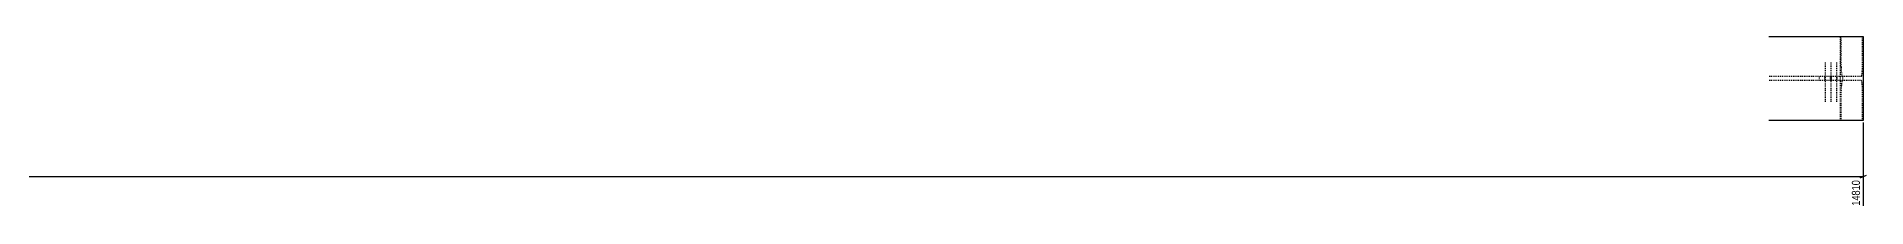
# Model space of a CAD drawing. Header units: millimetres. Extents: x 10 to 57393, y 7 to 4887.
# Drawn here: x 32985 to 36914, y 7 to 374 of the extents above; entities that cross this region are included whole.
import ezdxf

# ---------------------------------------------------------------- set-up
doc = ezdxf.new("R2010")
doc.units = ezdxf.units.MM
doc.linetypes.add('DXK_LINE_DOT2', pattern=[3.9198, 1.9599, -1.9599])
doc.layers.add('MÅLSÆTNING', color=7, linetype='Continuous')
doc.layers.add('STÅL', color=7, linetype='Continuous')
doc.styles.add('Arial Narrow', font='ARIALN.TTF', dxfattribs={"height": 0.2})

msp = doc.modelspace()

# ---------------------------------------------------------------- linework, layer by layer
at = {"layer": 'MÅLSÆTNING', "color": 7, "linetype": 'Continuous'}
for p, q in [((36907, 189.1), (36907, 10.8)), ((31997.7, 73.3), (36907, 73.3)), ((36900.3, 70.6), (36913.8, 76))]:
    msp.add_line(p, q, dxfattribs=at)
at = {"layer": 'STÅL', "color": 2, "linetype": 'Continuous'}
for p, q in [((36704.3, 373.6), (36907, 373.6)), ((36907, 373.6), (36907, 193.6)), ((36907, 193.6), (36704.3, 193.6))]:
    msp.add_line(p, q, dxfattribs=at)
at = {"layer": 'STÅL', "color": 7, "linetype": 'DXK_LINE_DOT2'}
for p, q in [((36857.9, 193.6), (36857.9, 373.6)), ((36859.6, 308.9), (36859.6, 373.6)), ((36905.4, 308.9), (36905.4, 373.6)), ((36902.8, 287.9), (36704.3, 287.9)), ((36902.8, 279.3), (36704.3, 279.3)), ((36859.6, 308.9), (36859.8, 300.9)), ((36859.8, 300.9), (36860.3, 294.1)), ((36860.3, 294.1), (36861.2, 289.5)), ((36861.2, 277.7), (36860.3, 273.2)), ((36861.2, 289.5), (36862.2, 287.9)), ((36862.2, 279.3), (36861.2, 277.7)), ((36902.8, 287.9), (36903.8, 289.5)), ((36903.8, 277.7), (36902.8, 279.3)), ((36903.8, 289.5), (36904.6, 294.1)), ((36904.6, 273.2), (36903.8, 277.7)), ((36904.6, 294.1), (36905.2, 300.9)), ((36905.2, 300.9), (36905.4, 308.9)), ((36859.8, 266.4), (36859.6, 258.3)), ((36859.6, 193.6), (36859.6, 258.3)), ((36860.3, 273.2), (36859.8, 266.4)), ((36905.2, 266.4), (36904.6, 273.2)), ((36905.4, 258.3), (36905.2, 266.4)), ((36905.4, 193.6), (36905.4, 258.3))]:
    msp.add_line(p, q, dxfattribs=at)
at = {"layer": 'STÅL', "color": 96, "linetype": 'DXK_LINE_DOT2'}
for p, q in [((36825, 317.9), (36825, 232.9)), ((36837.1, 317.9), (36837.1, 232.9)), ((36849.3, 317.9), (36849.3, 232.9)), ((36812, 287.9), (36812, 279.3)), ((36824.1, 287.9), (36824.1, 279.3)), ((36836.3, 287.9), (36836.3, 279.3)), ((36838, 287.9), (36838, 279.3)), ((36850.1, 287.9), (36850.1, 279.3)), ((36862.3, 287.9), (36862.3, 279.3))]:
    msp.add_line(p, q, dxfattribs=at)

# ---------------------------------------------------------------- next in the draw order: wipeouts: each hides what was drawn before it
at = {"color": 0, "linetype": 'Continuous'}
msp.add_wipeout([(36903.4, 69.2), (36878.2, 69.2), (36878.2, 7.2), (36903.4, 7.2)], dxfattribs=at).dxf.layer = 'MÅLSÆTNING'

# ---------------------------------------------------------------- next in the draw order: texts
at = {"layer": 'MÅLSÆTNING', "color": 3, "linetype": 'Continuous', "style": 'Arial Narrow'}
msp.add_text('14810', height=17.18, rotation=90.0002, dxfattribs=at).set_placement((36899.8, 10.8))

doc.saveas('drawing.dxf')
